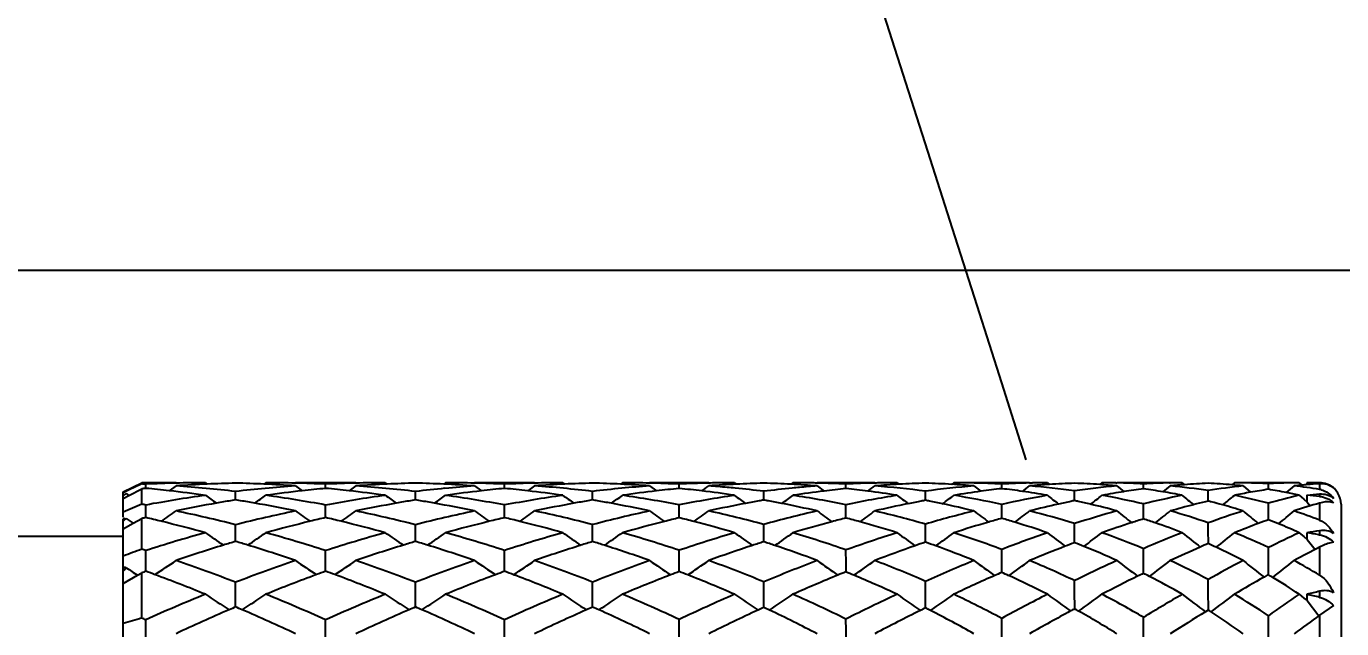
# Model space of a CAD drawing. Header units: millimetres. Extents: x 13495 to 14291, y -4366 to -3315.
# Drawn here: x 13903.935 to 13908.525, y -3991.225 to -3989.124 of the extents above; entities that cross this region are included whole.
import ezdxf

# ---------------------------------------------------------------- set-up
doc = ezdxf.new("R2010")
doc.units = ezdxf.units.MM
doc.header["$LTSCALE"] = 0.1
doc.layers.add('1', color=7, linetype='Continuous')
doc.layers.add('DIM', color=3, linetype='Continuous', lineweight=9)
doc.styles.get("Standard").update_dxf_attribs({"font": 'arial.ttf'})
doc.dimstyles.new('ISO-25', dxfattribs={"dimtxt": 4, "dimasz": 3.5, "dimexe": 0.5, "dimexo": 0.625, "dimtad": 1, "dimdec": 1, "dimlfac": 5, "dimdsep": 46, "dimtxsty": 'Standard', "dimcen": 2.5, "dimadec": 0, "dimazin": 0, "dimtfac": 1, "dimtdec": 1, "dimtmove": 0, "dimatfit": 3, "dimfxl": 1, "dimarcsym": 0})

# ---------------------------------------------------------------- blocks, each defined once
blk = doc.blocks.new('*D91')
at = {"layer": 'Defpoints', "color": 0, "transparency": 16777216}
for p in [(13901.6222, -3989.9741), (13901.6222, -4163.6001), (13943.4233, -4163.6001)]:
    blk.add_point(p, dxfattribs=at)
at = {"layer": 'DIM', "color": 0, "lineweight": -2, "transparency": 16777216}
for p, q in [((13902.2472, -3989.9741), (13943.9233, -3989.9741)), ((13943.4233, -3993.4741), (13943.4233, -4160.1001)), ((13902.2472, -4163.6001), (13943.9233, -4163.6001))]:
    blk.add_line(p, q, dxfattribs=at)
at = {"layer": 'DIM', "color": 0, "transparency": 16777216}
for points in [[(13942.8399, -3993.4741), (13944.0066, -3993.4741), (13943.4233, -3989.9741)], [(13942.8399, -4160.1001), (13944.0066, -4160.1001), (13943.4233, -4163.6001)]]:
    blk.add_solid(points, dxfattribs=at)
at = {"layer": 'DIM', "color": 0, "transparency": 16777216, "insert": (13939.6969, -4076.7871), "char_height": 4, "attachment_point": 5, "rotation": 90}
blk.add_mtext('{\\fGulim|b0|i0|c129|p50;선반까지 높이 1000 ~ 1050}', dxfattribs=at)

msp = doc.modelspace()

# ---------------------------------------------------------------- linework, layer by layer
at = {"layer": '1', "color": 7, "linetype": 'Continuous'}
for p, q in [((13904.273, -3990.7484), (13904.3384, -3990.7163)), ((13904.4579, -3990.7163), (13904.3384, -3990.7163)), ((13904.3384, -3990.7205), (13904.3384, -3990.7163)), ((13904.5602, -3990.7163), (13904.5669, -3990.7211)), ((13904.7714, -3990.7163), (13904.7648, -3990.7211)), ((13905.0855, -3990.7163), (13904.8743, -3990.7163)), ((13905.1879, -3990.7163), (13905.1945, -3990.7211)), ((13905.3986, -3990.7163), (13905.3919, -3990.7211)), ((13905.7091, -3990.7163), (13905.4994, -3990.7163)), ((13905.8074, -3990.7163), (13905.8141, -3990.7212)), ((13906.0155, -3990.7163), (13906.0087, -3990.7213)), ((13906.3165, -3990.7163), (13906.1103, -3990.7163)), ((13906.4066, -3990.7163), (13906.4135, -3990.7214)), ((13906.6104, -3990.7163), (13906.6034, -3990.7215)), ((13906.8959, -3990.7163), (13906.6949, -3990.7163)), ((13906.9739, -3990.7163), (13906.981, -3990.7217)), ((13907.1716, -3990.7163), (13907.1643, -3990.7219)), ((13907.4362, -3990.7163), (13907.242, -3990.7163)), ((13907.4359, -3990.717), (13907.4457, -3990.7168)), ((13907.4359, -3990.717), (13907.4457, -3990.7168)), ((13907.498, -3990.7163), (13907.5055, -3990.7222)), ((13907.6884, -3990.7163), (13907.6806, -3990.7225)), ((13907.7374, -3990.7167), (13907.7409, -3990.7168)), ((13907.7374, -3990.7167), (13907.7409, -3990.7168)), ((13907.927, -3990.7163), (13907.7406, -3990.7163)), ((13907.9243, -3990.7167), (13907.9269, -3990.7167)), ((13907.9243, -3990.7167), (13907.9269, -3990.7167)), ((13907.9687, -3990.7163), (13907.9769, -3990.7231)), ((13908.1508, -3990.7163), (13908.1421, -3990.7235)), ((13908.3589, -3990.7163), (13908.181, -3990.7163)), ((13908.3765, -3990.7163), (13908.386, -3990.7245)), ((13908.4041, -3990.7229), (13908.404, -3990.7163)), ((13904.2948, -3990.7413), (13904.273, -3990.7518)), ((13904.273, -3990.8368), (13904.273, -3990.7484)), ((13904.2843, -3990.7538), (13904.273, -3990.7607)), ((13904.273, -3990.758), (13904.2768, -3990.7566)), ((13904.273, -3990.7713), (13904.2937, -3990.7605)), ((13904.2843, -3990.7538), (13904.2937, -3990.7605)), ((13904.2937, -3990.7605), (13904.3384, -3990.7372)), ((13904.3166, -3990.7309), (13904.2948, -3990.7413)), ((13904.3384, -3990.7205), (13904.3166, -3990.7309)), ((13904.3318, -3990.7236), (13904.3166, -3990.7309)), ((13904.3384, -3990.7912), (13904.3384, -3990.7372)), ((13904.3525, -3990.7359), (13904.3525, -3990.7211)), ((13904.4579, -3990.7273), (13904.434, -3990.7444)), ((13904.6658, -3990.776), (13904.6658, -3990.7466)), ((13904.8743, -3990.7273), (13904.8982, -3990.7443)), ((13904.9799, -3990.7358), (13904.9799, -3990.7211)), ((13905.0855, -3990.7273), (13905.0616, -3990.7443)), ((13905.2932, -3990.7761), (13905.2932, -3990.7466)), ((13905.4994, -3990.7273), (13905.5232, -3990.7444)), ((13905.6042, -3990.7359), (13905.6042, -3990.7211)), ((13905.7091, -3990.7273), (13905.6852, -3990.7445)), ((13905.9115, -3990.7763), (13905.9114, -3990.7464)), ((13906.1103, -3990.7273), (13906.1341, -3990.7447)), ((13906.2134, -3990.7361), (13906.2133, -3990.721)), ((13906.5085, -3990.7754), (13906.5084, -3990.7461)), ((13906.6949, -3990.7273), (13906.719, -3990.7453)), ((13906.7954, -3990.7364), (13906.7953, -3990.7209)), ((13907.0728, -3990.775), (13907.0726, -3990.7457)), ((13907.242, -3990.7273), (13907.2663, -3990.7461)), ((13907.339, -3990.7369), (13907.3389, -3990.7206)), ((13907.7406, -3990.7273), (13907.7656, -3990.7474)), ((13907.927, -3990.7273), (13907.9014, -3990.748)), ((13908.181, -3990.7273), (13908.2072, -3990.7494)), ((13908.3589, -3990.7273), (13908.3316, -3990.7504)), ((13908.3589, -3990.7273), (13908.3316, -3990.7504)), ((13908.3765, -3990.7601), (13908.3924, -3990.7737)), ((13908.4043, -3990.7839), (13908.404, -3990.7601)), ((13908.448, -3990.7196), (13908.448, -3990.7395)), ((13908.466, -3990.7206), (13908.448, -3990.7196)), ((13908.448, -3990.7565), (13908.448, -3990.7638)), ((13904.3525, -3990.8251), (13904.3525, -3990.7938)), ((13904.6658, -3990.776), (13904.6484, -3990.779)), ((13904.6658, -3990.776), (13904.6484, -3990.7789)), ((13904.6833, -3990.7789), (13904.6658, -3990.776)), ((13904.6833, -3990.779), (13904.6658, -3990.776)), ((13904.9799, -3990.8251), (13904.9799, -3990.7939)), ((13905.2932, -3990.7761), (13905.2759, -3990.779)), ((13905.2932, -3990.7761), (13905.2759, -3990.7789)), ((13905.3106, -3990.779), (13905.2932, -3990.7761)), ((13905.3106, -3990.7791), (13905.2932, -3990.7761)), ((13905.6043, -3990.825), (13905.6042, -3990.7937)), ((13905.9114, -3990.7763), (13905.8946, -3990.7792)), ((13905.9114, -3990.7763), (13905.8946, -3990.7791)), ((13906.2134, -3990.8248), (13906.2133, -3990.7934)), ((13906.5085, -3990.7767), (13906.5085, -3990.7754)), ((13907.0728, -3990.7774), (13907.0728, -3990.775)), ((13907.5932, -3990.7785), (13907.5932, -3990.7745)), ((13908.0597, -3990.7803), (13908.0596, -3990.7737)), ((13908.3924, -3990.7737), (13908.4043, -3990.7839)), ((13908.4043, -3990.7839), (13908.4149, -3990.797)), ((13908.448, -3990.7871), (13908.448, -3990.8466)), ((13908.523, -3990.7913), (13908.523, -3999.6413)), ((13904.2843, -3990.8407), (13904.273, -3990.8501)), ((13904.273, -3999.239), (13904.273, -3990.8422)), ((13904.2843, -3990.8407), (13904.2939, -3990.8474)), ((13904.2939, -3990.8474), (13904.3086, -3990.8577)), ((13904.3086, -3990.8577), (13904.3384, -3990.8412)), ((13904.3384, -3990.9481), (13904.3384, -3990.8412)), ((13904.3525, -3990.8379), (13904.3525, -3990.8251)), ((13904.3525, -3990.8379), (13904.3525, -3990.8251)), ((13904.9799, -3990.8378), (13904.9799, -3990.8251)), ((13904.9799, -3990.8378), (13904.9799, -3990.8251)), ((13905.6043, -3990.838), (13905.6043, -3990.825)), ((13906.2134, -3990.8384), (13906.2134, -3990.8248)), ((13904.273, -3990.8773), (13904.3086, -3990.8577)), ((13904.6658, -3990.9209), (13904.6658, -3990.8627)), ((13905.2932, -3990.921), (13905.2932, -3990.8626)), ((13905.9115, -3990.9214), (13905.9114, -3990.8623)), ((13906.5086, -3990.9222), (13906.5084, -3990.8616)), ((13908.3765, -3990.8906), (13908.3928, -3990.9042)), ((13908.4043, -3990.9137), (13908.404, -3990.8906)), ((13908.4457, -3990.8975), (13908.448, -3990.8979)), ((13908.448, -3990.8835), (13908.448, -3990.8979)), ((13904.273, -3990.9038), (13903.773, -3990.9038)), ((13908.0598, -3990.9286), (13908.0598, -3990.927)), ((13908.3928, -3990.9042), (13908.4043, -3990.9137)), ((13908.4043, -3990.9137), (13908.4319, -3990.9492)), ((13908.448, -3990.9409), (13908.448, -3991.0387)), ((13904.3525, -3991.0228), (13904.3525, -3990.9526)), ((13904.9799, -3991.0229), (13904.9799, -3990.9527)), ((13905.6043, -3991.0228), (13905.6042, -3990.9525)), ((13906.2134, -3991.0226), (13906.2133, -3990.9518)), ((13904.273, -3991.0678), (13904.3234, -3991.0389)), ((13904.3234, -3991.0389), (13904.3384, -3991.0303)), ((13904.3384, -3991.188), (13904.3384, -3991.0303)), ((13904.3525, -3991.0251), (13904.3525, -3991.0228)), ((13904.3525, -3991.0251), (13904.3525, -3991.0228)), ((13904.9799, -3991.025), (13904.9799, -3991.0229)), ((13904.9799, -3991.025), (13904.9799, -3991.0229)), ((13905.6043, -3991.0253), (13905.6043, -3991.0228)), ((13906.2134, -3991.026), (13906.2134, -3991.0226)), ((13906.7955, -3991.0272), (13906.7955, -3991.0223)), ((13907.3392, -3991.0292), (13907.3392, -3991.0217)), ((13907.8339, -3991.0324), (13907.8339, -3991.0208)), ((13904.6658, -3991.137), (13904.6658, -3991.0635)), ((13905.2932, -3991.1369), (13905.2932, -3991.0634)), ((13905.9115, -3991.1368), (13905.9114, -3991.0629)), ((13908.3765, -3991.1054), (13908.3934, -3991.1187)), ((13908.3934, -3991.1187), (13908.4043, -3991.1273)), ((13908.4043, -3991.1273), (13908.404, -3991.1053)), ((13908.4043, -3991.1273), (13908.4449, -3991.1803)), ((13908.448, -3991.0948), (13908.448, -3991.116)), ((13904.6658, -3991.1495), (13904.6658, -3991.137)), ((13905.2932, -3991.1496), (13905.2932, -3991.1369)), ((13905.9115, -3991.1502), (13905.9115, -3991.1368)), ((13908.0593, -3991.1604), (13908.0497, -3991.1663)), ((13908.4969, -3991.1445), (13908.448, -3991.1779)), ((13908.448, -3991.1779), (13908.448, -3991.3122)), ((13904.3525, -3991.2939), (13904.3525, -3991.1944)), ((13904.9799, -3991.2937), (13904.9799, -3991.1945)), ((13905.6043, -3991.2941), (13905.6042, -3991.1942)), ((13906.2134, -3991.2951), (13906.2133, -3991.1933))]:
    msp.add_line(p, q, dxfattribs=at)
for centre, radius, start, end in [((13904.5599, -3995.1848), 4.4685, 91.3108, 92.6596), ((13904.5602, -3995.1995), 4.4832, 89.9997, 91.3109), ((13904.7713, -3995.2034), 4.487, 91.3464, 92.6103), ((13904.5599, -3995.2284), 4.5121, 87.3974, 88.6543), ((13904.7714, -3995.2175), 4.5012, 88.6873, 89.9998), ((13904.7712, -3995.2251), 4.5088, 87.3474, 88.6872), ((13905.1886, -3995.2207), 4.5044, 91.3141, 92.6555), ((13905.1879, -3995.1917), 4.4754, 90.0007, 91.3141), ((13905.3995, -3995.2101), 4.4938, 91.355, 92.6138), ((13905.1886, -3995.1343), 4.418, 87.363, 88.6432), ((13905.3986, -3995.1381), 4.4218, 88.6911, 90.0008), ((13905.3994, -3995.1031), 4.3868, 87.3241, 88.691), ((13905.8091, -3995.0819), 4.3656, 91.3163, 92.6903), ((13905.8075, -3995.0108), 4.2945, 90.0018, 91.316), ((13906.0176, -3995.0452), 4.3289, 91.405, 92.6941), ((13905.8092, -3994.872), 4.1557, 87.2474, 88.59), ((13906.0157, -3994.8922), 4.1759, 88.6987, 90.0018), ((13906.0174, -3994.8182), 4.1018, 87.2618, 88.699), ((13906.4093, -3994.7756), 4.0593, 91.3133, 92.7668), ((13906.4074, -3994.7043), 3.988, 90.9317, 91.3103), ((13906.4067, -3994.6543), 3.938, 90.0015, 90.9328), ((13906.6136, -3994.7244), 4.0081, 91.5041, 92.8626), ((13906.4096, -3994.4584), 3.742, 87.031, 88.4864), ((13906.6105, -3994.5137), 3.7974, 89.0643, 90.0015), ((13906.6112, -3994.4651), 3.7488, 88.7157, 89.063), ((13906.613, -3994.3962), 3.6799, 87.1593, 88.7195), ((13906.9773, -3994.3254), 3.6092, 91.2954, 92.889), ((13906.9749, -3994.235), 3.5187, 90.977, 91.29), ((13906.974, -3994.1764), 3.4601, 90.0022, 90.9788), ((13907.1763, -3994.2742), 3.558, 91.6691, 93.1461), ((13906.9782, -3993.9239), 3.2075, 86.6731, 88.3132), ((13907.1717, -3994.0063), 3.29, 89.0214, 90.0021), ((13907.1725, -3993.953), 3.2367, 88.7651, 89.0194), ((13907.1746, -3993.8715), 3.1551, 87.0151, 88.7715), ((13907.5017, -3993.7621), 3.0458, 91.2377, 93.0639), ((13907.4982, -3993.6031), 2.8867, 90.003, 91.0411), ((13907.6948, -3993.7324), 3.0162, 91.9342, 93.5967), ((13907.504, -3993.3082), 2.5918, 86.0918, 88.0323), ((13907.6885, -3993.4207), 2.7044, 88.9637, 90.0029), ((13907.6914, -3993.2865), 2.5702, 86.8319, 88.8963), ((13907.9723, -3993.1286), 2.4123, 91.139, 93.2991), ((13907.9688, -3992.9755), 2.2592, 90.0036, 91.0635), ((13908.1596, -3993.1445), 2.4284, 92.3673, 94.3145), ((13907.9768, -3992.6578), 1.9414, 85.1133, 87.5643), ((13908.1509, -3992.8132), 2.0969, 89.1747, 90.0021), ((13908.1515, -3992.7703), 2.054, 88.8985, 89.1728), ((13908.1537, -3992.679), 1.9627, 86.6259, 88.9135), ((13908.3801, -3992.4855), 1.7693, 91.2512, 93.5911), ((13908.377, -3992.3721), 1.6558, 90.6298, 91.2317), ((13908.3765, -3992.329), 1.6127, 90.0014, 90.6299), ((13908.4477, -3990.7917), 0.0753, 70.4283, 89.7244), ((13904.2543, -3992.7114), 1.9927, 87.1752, 87.5825), ((13904.5364, -3992.7203), 1.9929, 95.294, 95.7026), ((13903.9233, -3995.3198), 4.604, 83.631, 84.6506), ((13905.2042, -3995.3806), 4.6651, 97.9343, 100.5189), ((13903.9167, -3995.3777), 4.6622, 82.0664, 83.6297), ((13904.771, -3995.1965), 4.4802, 92.6104, 94.0073), ((13904.1391, -3995.2763), 4.5602, 84.6726, 85.9912), ((13910.9109, -3981.8443), 10.9463, 234.53784, 234.78536), ((13904.1343, -3995.3275), 4.6116, 83.3815, 84.6727), ((13905.1948, -3995.3099), 4.5938, 95.3162, 96.6123), ((13898.3301, -3981.7137), 11.1053, 305.2083, 305.45218), ((13904.5592, -3995.2426), 4.5263, 86.0083, 87.3974), ((13905.1921, -3995.2808), 4.5646, 93.9921, 95.316), ((13905.4108, -3995.3522), 4.6364, 96.3483, 97.9267), ((13904.1171, -3995.4575), 4.7428, 79.518, 82.0695), ((13905.4067, -3995.3152), 4.5991, 95.3242, 96.3478), ((13904.5569, -3995.2709), 4.5548, 83.638, 84.6716), ((13905.8492, -3995.4874), 4.7733, 97.9638, 100.493), ((13904.5552, -3995.2856), 4.5695, 82.0423, 83.6375), ((13905.4012, -3995.2466), 4.5303, 92.614, 93.9955), ((13904.7704, -3995.2396), 4.5233, 84.6758, 86.0053), ((13911.7431, -3981.5714), 11.2873, 234.49579, 234.7358), ((13904.7698, -3995.2462), 4.53, 83.3647, 84.6758), ((13905.825, -3995.3057), 4.5901, 95.3589, 96.6528), ((13899.1065, -3981.9513), 10.8252, 305.28735, 305.53786), ((13905.19, -3995.1054), 4.389, 85.9571, 87.3634), ((13905.8179, -3995.2309), 4.5149, 94.0455, 95.3583), ((13906.0428, -3995.3564), 4.6412, 96.4279, 97.9796), ((13904.7669, -3995.2673), 4.5512, 79.3981, 82.0219), ((13906.0336, -3995.2754), 4.5597, 95.404, 96.4269), ((13905.1944, -3995.051), 4.3345, 83.4987, 84.5744), ((13906.4748, -3995.4201), 4.7075, 98.151, 100.6571), ((13905.1973, -3995.0256), 4.3089, 81.8609, 83.4991), ((13906.0213, -3995.1234), 4.4073, 92.6943, 94.0622), ((13905.4035, -3995.0325), 4.3161, 84.6007, 85.9408), ((13912.6995, -3981.2043), 11.782, 234.1991, 234.4296), ((13905.4068, -3994.9982), 4.2816, 83.2312, 84.6006), ((13906.4343, -3995.1227), 4.4074, 95.4833, 96.8139), ((13899.7828, -3982.1421), 10.6357, 305.6193, 305.87533), ((13905.8124, -3994.8056), 4.0892, 85.8225, 87.2474), ((13906.4232, -3995.0065), 4.2907, 94.1823, 95.4831), ((13906.6535, -3995.1925), 4.4781, 96.6598, 98.1905), ((13905.4178, -3994.9166), 4.1993, 79.08, 81.817), ((13906.6392, -3995.0712), 4.3559, 95.6102, 96.6576), ((13905.823, -3994.6794), 3.9625, 83.1954, 84.3463), ((13907.0678, -3995.1776), 4.4667, 98.5131, 101.0289), ((13900.0181, -3982.1645), 10.6297, 306.17596, 306.33643), ((13905.8301, -3994.6192), 3.902, 81.504, 83.1952), ((13906.6194, -3994.8398), 4.1237, 92.8629, 94.2136), ((13906.0255, -3994.6808), 3.9643, 84.8568, 85.7906), ((13906.0283, -3994.6489), 3.9322, 84.4432, 84.856), ((13913.8027, -3980.7087), 12.4793, 233.65355, 233.87253), ((13906.0329, -3994.6027), 3.8858, 82.9712, 84.4456), ((13907.0114, -3994.7782), 4.0633, 95.699, 97.11), ((13900.2972, -3982.2161), 10.6234, 306.20213, 306.46072), ((13906.4146, -3994.362), 3.6455, 85.5891, 87.0305), ((13907.001, -3994.6775), 3.9621, 95.3261, 95.6946), ((13907.2308, -3994.8713), 4.1578, 97.0703, 98.581), ((13906.0561, -3994.4395), 3.7209, 78.5398, 81.4324), ((13906.9945, -3994.6062), 3.8905, 94.4158, 95.3278), ((13907.2112, -3994.7149), 4.0001, 95.9667, 97.0676), ((13906.4315, -3994.1739), 3.4567, 82.6842, 83.958), ((13907.619, -3994.7902), 4.0814, 99.0941, 101.6419), ((13900.4164, -3982.1423), 10.7557, 306.88221, 307.04377), ((13906.4422, -3994.0905), 3.3726, 80.9306, 82.6847), ((13907.184, -3994.4162), 3.7002, 93.1452, 94.4659), ((13906.6305, -3994.1379), 3.4209, 82.5751, 85.5515), ((13915.1323, -3979.9864), 13.5142, 232.86522, 233.07016), ((13907.5349, -3994.2163), 3.5013, 94.7987, 97.5869), ((13900.6104, -3982.1412), 10.8321, 307.02268, 307.28066), ((13906.9848, -3993.8086), 3.0921, 85.2287, 86.6711), ((13907.7641, -3994.4214), 3.7089, 97.7131, 99.1931), ((13906.6693, -3993.8703), 3.1505, 77.7289, 80.8264), ((13907.7393, -3994.2393), 3.5252, 96.5221, 97.7107), ((13907.0078, -3993.5773), 2.8596, 81.883, 83.3498), ((13908.117, -3994.2832), 3.5771, 99.9652, 102.5635), ((13900.584, -3981.9492), 11.1358, 307.81481, 307.97583), ((13907.0215, -3993.4815), 2.7628, 80.0679, 81.8841), ((13907.7044, -3993.8892), 3.1733, 93.593, 94.8486), ((13907.1972, -3993.5589), 2.8417, 81.994, 85.175), ((13916.8599, -3978.8398), 15.1571, 231.85497, 232.04215), ((13908.0124, -3993.6315), 2.9169, 95.3457, 98.2674), ((13897.7715, -3990.8328), 9.8219, 0.34002, 0.51272), ((13900.6195, -3981.8128), 11.4028, 308.0586, 308.31105), ((13907.512, -3993.1876), 2.4709, 84.6899, 86.0861), ((13908.2443, -3993.8802), 3.1692, 98.6864, 100.1025), ((13907.2454, -3993.2526), 2.5316, 76.569, 79.9232), ((13908.2145, -3993.6856), 2.9724, 97.366, 98.6858), ((13901.0635, -3990.8039), 6.7705, 0.56022, 0.70802), ((13907.5405, -3992.9354), 2.2171, 80.632, 82.4078), ((13908.5529, -3993.695), 2.9925, 101.2579, 103.9108), ((13907.5565, -3992.8387), 2.1191, 78.7846, 80.6329), ((13908.1709, -3993.3011), 2.5854, 94.3049, 95.4147), ((13907.7181, -3992.9437), 2.2262, 81.1839, 84.6151), ((13919.3006, -3976.9342), 17.8765, 230.66141, 230.82674), ((13908.4262, -3992.9966), 2.2826, 96.1675, 99.251), ((13902.1108, -3990.8301), 5.9491, 0.54386, 0.83209), ((13900.1084, -3981.0072), 12.6412, 309.27007, 309.5094), ((13907.9858, -3992.547), 1.8301, 83.8769, 85.0988), ((13908.6637, -3993.2933), 2.5846, 100.1711, 101.4449), ((13907.7727, -3992.633), 1.9107, 74.9381, 78.5862), ((13908.6295, -3993.1019), 2.3901, 98.6687, 100.1745), ((13904.3518, -3990.801), 3.9183, 0.9059, 1.1882), ((13908.0193, -3992.2991), 1.5799, 78.5994, 80.8984), ((13908.9182, -3993.0664), 2.3691, 103.2164, 105.897), ((13908.036, -3992.2159), 1.4951, 76.8337, 78.5944), ((13908.5757, -3992.7034), 1.988, 95.4767, 96.262), ((13908.1814, -3992.3513), 1.6337, 80.6078, 83.7649), ((13908.5698, -3992.6425), 1.9268, 94.9339, 95.4756), ((13908.5624, -3992.554), 1.838, 93.567, 94.9402), ((13908.4374, -3990.8037), 0.065, 75.8232, 80.5903), ((13908.4534, -3990.79), 0.0705, 72.5032, 79.7442), ((13908.4477, -3990.7913), 0.0749, 65.0576, 70.3674), ((13908.4542, -3990.7874), 0.0678, 65.3676, 72.468), ((13908.4473, -3990.7921), 0.0758, 49.1357, 65.0164), ((13908.4545, -3990.7867), 0.0671, 50.7696, 65.3595), ((13908.448, -3990.7913), 0.075, 0, 62.4657), ((13914.0038, -4013.5035), 24.6834, 113.05273, 113.21761), ((13903.9513, -3992.9196), 2.1632, 79.3103, 79.6914), ((13905.4278, -3995.4593), 4.7449, 100.0626, 101.7959), ((13905.4219, -3995.4266), 4.7116, 99.4496, 100.061), ((13903.8993, -3995.4945), 4.7803, 79.9583, 80.5611), ((13903.8897, -3995.5482), 4.8349, 78.2495, 79.9566), ((13906.0813, -3995.5978), 4.8857, 100.0774, 101.7605), ((13906.068, -3995.5241), 4.8108, 99.4769, 100.0744), ((13904.5519, -3995.3088), 4.5929, 79.8666, 80.4917), ((13904.5491, -3995.3245), 4.6089, 78.1012, 79.8669), ((13906.7143, -3995.564), 4.8545, 100.3049, 101.9504), ((13906.6929, -3995.4484), 4.737, 99.7017, 100.3006), ((13905.2045, -3994.9783), 4.261, 80.2189, 80.4498), ((13905.2058, -3994.9704), 4.253, 79.554, 80.219), ((13905.2097, -3994.9498), 4.2321, 77.7138, 79.5547), ((13907.3157, -3995.3659), 4.6597, 100.7682, 102.3826), ((13907.2861, -3995.2131), 4.504, 100.147, 100.7618), ((13907.278, -3995.1684), 4.4586, 99.9395, 100.1463), ((13905.8467, -3994.5136), 3.795, 79.711, 79.9573), ((13905.8505, -3994.4923), 3.7734, 78.9814, 79.7114), ((13905.8598, -3994.4452), 3.7254, 77.0462, 78.9832), ((13884.6138, -3990.8831), 22.1817, 0.11317, 0.23324), ((13907.8735, -3995.0153), 4.313, 101.5162, 103.1014), ((13907.8353, -3994.8305), 4.1242, 100.8614, 101.5091), ((13907.8241, -3994.7722), 4.0649, 100.6534, 100.8604), ((13906.4662, -3993.9472), 3.2272, 78.903, 79.1701), ((13906.4729, -3993.9137), 3.1931, 78.0738, 78.904), ((13906.4864, -3993.8503), 3.1282, 76.0228, 78.0764), ((13893.0695, -3990.8843), 14.2698, 0.17599, 0.37163), ((13908.38, -3994.5484), 3.8512, 102.6435, 104.1857), ((13908.3327, -3994.3394), 3.6369, 101.936, 102.6364), ((13908.3165, -3994.2633), 3.5591, 101.7288, 101.9342), ((13907.0509, -3993.322), 2.6006, 77.6748, 77.9688), ((13907.0606, -3993.278), 2.5555, 76.6901, 77.6768), ((13907.0769, -3993.2096), 2.4852, 74.5093, 76.6926), ((13898.6792, -3990.8849), 9.1547, 0.26548, 0.59223), ((13908.829, -3994.0079), 3.3182, 104.314, 105.7743), ((13908.7724, -3993.787), 3.0902, 103.5308, 104.3086), ((13908.749, -3993.6904), 2.9908, 103.3329, 103.5276), ((13907.5889, -3992.6843), 1.9613, 75.8003, 76.1252), ((13907.602, -3992.6334), 1.9087, 74.5622, 75.8043), ((13907.6189, -3992.572), 1.8451, 72.2647, 74.563), ((13902.5592, -3990.8847), 5.7109, 0.3915, 0.971), ((13909.1985, -3993.379), 2.6983, 106.1476, 108.1292), ((13904.414, -3991.8576), 1.0251, 97.4811, 97.9023), ((13904.8382, -3992.9379), 2.1555, 103.0228, 103.4091), ((13903.1994, -3995.8107), 5.1047, 76.324, 76.9443), ((13897.956, -3981.5877), 11.2876, 304.85163, 305.1712), ((13903.175, -3995.9093), 5.2064, 74.5695, 76.3198), ((13903.4233, -3995.7659), 5.0582, 75.7797, 78.1977), ((13905.893, -3995.7102), 5.0004, 101.7546, 104.2062), ((13906.1344, -3995.8328), 5.1267, 103.6345, 105.4181), ((13911.259, -3981.7368), 11.0982, 234.88033, 235.20531), ((13906.1136, -3995.748), 5.0394, 103.001, 103.6318), ((13903.8652, -3995.6614), 4.9507, 76.346, 76.9881), ((13898.8002, -3981.8811), 10.9231, 304.79865, 305.12894), ((13903.8514, -3995.7173), 5.0083, 74.5234, 76.3434), ((13904.0879, -3995.6061), 4.8942, 75.7427, 78.2385), ((13906.5484, -3995.7886), 5.0833, 101.9091, 104.2954), ((13906.8001, -3995.9388), 5.2391, 103.7939, 105.5163), ((13912.159, -3981.4051), 11.5278, 234.71087, 235.02392), ((13906.7667, -3995.804), 5.1002, 103.1745, 103.7902), ((13904.5439, -3995.3487), 4.6336, 76.0933, 76.7711), ((13899.5278, -3982.0975), 10.6862, 305.00207, 305.34023), ((13904.5395, -3995.3659), 4.6514, 74.1827, 76.0924), ((13904.7632, -3995.2853), 4.5697, 75.4471, 78.054), ((13907.1721, -3995.684), 4.9838, 102.3013, 104.652), ((13907.4376, -3995.8793), 5.1874, 104.239, 105.9104), ((13913.1816, -3980.977), 12.1154, 234.29124, 234.58988), ((13907.3937, -3995.7087), 5.0112, 103.6239, 104.2327), ((13905.2179, -3994.9115), 4.193, 75.5393, 76.2671), ((13900.1265, -3982.2321), 10.5818, 305.45759, 305.80045), ((13905.2252, -3994.8829), 4.1634, 73.5155, 75.5378), ((13905.4371, -3994.8236), 4.1043, 74.8684, 77.6279), ((13907.7559, -3995.4193), 4.7253, 102.9749, 105.3071), ((13908.0351, -3995.6582), 4.9759, 105.0121, 106.638), ((13914.3886, -3980.3699), 12.9725, 233.62455, 233.90522), ((13907.9772, -3995.4448), 4.7547, 104.3923, 105.0042), ((13905.8844, -3994.3419), 3.6192, 74.6169, 75.4217), ((13900.5447, -3982.2327), 10.6765, 306.16127, 306.50394), ((13905.8975, -3994.2943), 3.5698, 72.4513, 74.6173), ((13906.0939, -3994.2649), 3.5422, 73.9606, 76.9146), ((13908.2888, -3995.0119), 4.3258, 104.0046, 106.3291), ((13908.5857, -3995.3026), 4.633, 106.1967, 107.7708), ((13915.8799, -3979.4651), 14.2627, 232.72603, 232.98464), ((13908.5118, -3995.0507), 4.3705, 105.5661, 106.1876), ((13906.525, -3993.7022), 2.9752, 73.2085, 74.1241), ((13900.7245, -3982.046), 11.0424, 307.09454, 307.43125), ((13906.5422, -3993.6458), 2.9162, 70.8682, 73.2117), ((13906.7218, -3993.6453), 2.9194, 72.6382, 75.8354), ((13908.7634, -3994.4965), 3.8213, 105.5245, 107.8361), ((13909.086, -3994.8516), 4.2003, 107.9372, 109.4355), ((13917.8701, -3978.0236), 16.3162, 231.62357, 231.85515), ((13908.9939, -3994.5692), 3.9032, 107.2956, 107.9274), ((13907.126, -3993.0425), 2.311, 71.0988, 72.1739), ((13900.5329, -3981.5357), 11.8647, 308.22752, 308.55018), ((13907.1459, -3992.9853), 2.2505, 68.5544, 71.1058), ((13907.3079, -3993.0099), 2.2809, 70.7664, 74.2509), ((13909.1765, -3993.92), 3.261, 107.7743, 110.035), ((13899.5136, -3990.9607), 8.5463, 0.22563, 0.69974), ((13920.8265, -3975.547), 19.8245, 230.36656, 230.56536), ((13909.4303, -3994.0628), 3.4204, 109.8428, 110.4707), ((13907.6725, -3992.4156), 1.6797, 67.8871, 69.1898), ((13899.6897, -3980.4115), 13.5418, 309.50796, 309.80525), ((13907.838, -3992.4093), 1.6775, 68.6749, 71.9105), ((13905.9483, -3995.9193), 5.2167, 105.4314, 107.8123), ((13910.7745, -3981.9032), 10.9267, 235.33858, 235.74005), ((13898.4645, -3981.7658), 11.0924, 304.25614, 304.65151), ((13903.3467, -3996.0553), 5.3576, 72.2514, 74.5778), ((13906.6425, -3996.1421), 5.4492, 105.4827, 107.7648), ((13911.6166, -3981.6075), 11.2918, 235.29694, 235.68532), ((13899.2654, -3982.0454), 10.7636, 304.32942, 304.7371), ((13904.048, -3995.7553), 5.0487, 72.0469, 74.4843), ((13907.3118, -3996.1972), 5.5157, 105.8287, 108.0345), ((13912.5743, -3981.2253), 11.7987, 235.00312, 235.37503), ((13899.9151, -3982.2011), 10.6171, 304.65644, 305.07038), ((13904.7579, -3995.3045), 4.5895, 71.5112, 74.0963), ((13907.9411, -3996.0712), 5.403, 106.4997, 108.6496), ((13913.6848, -3980.7008), 12.5222, 234.46316, 234.81441), ((13900.4392, -3982.2868), 10.5882, 305.23369, 305.65035), ((13905.4588, -3994.7473), 4.025, 70.6052, 73.3741), ((13908.531, -3995.8081), 5.1581, 107.5707, 109.6632), ((13915.0049, -3979.9651), 13.5597, 233.68144, 234.00791), ((13886.6798, -3990.9601), 20.3931, 0.10279, 0.27954), ((13900.7584, -3982.212), 10.7911, 306.05072, 306.46303), ((13906.1381, -3994.1186), 3.3894, 69.25, 72.2465), ((13909.0752, -3995.4297), 4.8053, 109.1607, 111.1816), ((13916.6826, -3978.8433), 15.1491, 232.67894, 232.97522), ((13894.3012, -3990.9605), 13.2921, 0.15105, 0.43801), ((13900.7756, -3981.8769), 11.3593, 307.08676, 307.48517), ((13906.782, -3993.4624), 2.7269, 67.3199, 70.5865), ((13909.5801, -3994.9854), 4.4005, 111.4811, 113.3859), ((13919.0131, -3977.0094), 17.7389, 231.4931, 231.75287), ((13900.3542, -3981.1507), 12.4762, 308.30231, 308.67664), ((13909.5415, -3994.3589), 3.7366, 110.481, 111.8493), ((13907.3766, -3992.824), 2.0827, 64.6206, 68.176), ((13910.0691, -3994.5373), 4.0203, 114.8992, 116.5965), ((13907.6927, -3992.3662), 1.6263, 65.1381, 67.8935), ((13909.9383, -4006.2846), 16.3269, 110.05899, 110.30322), ((13903.5746, -3993.3499), 2.5204, 72.0209, 72.3588), ((13906.2018, -3996.0636), 5.3671, 107.1031, 108.9611), ((13906.1785, -3995.9891), 5.2891, 106.6186, 107.0993), ((13903.1206, -3996.1028), 5.4073, 72.9251, 73.3953), ((13903.0877, -3996.2087), 5.5183, 71.1091, 72.9213), ((13906.9116, -3996.3194), 5.6358, 107.137, 108.9059), ((13906.8734, -3996.1974), 5.5079, 106.6722, 107.1316), ((13903.8283, -3995.8008), 5.0949, 72.794, 73.2908), ((13903.8061, -3995.8724), 5.1699, 70.8805, 72.7926), ((13907.5972, -3996.4108), 5.7424, 107.50207, 109.19651), ((13907.5415, -3996.2362), 5.5592, 107.0508, 107.4952), ((13904.5339, -3995.3858), 4.672, 72.3221, 72.8513), ((13904.5287, -3995.4015), 4.6886, 70.287, 72.3209), ((13908.2511, -3996.3448), 5.6958, 108.2308, 109.8567), ((13908.1814, -3996.1362), 5.4758, 107.7898, 108.2212), ((13905.2396, -3994.8353), 4.1136, 71.4587, 72.034), ((13905.2456, -3994.8174), 4.0948, 69.2706, 71.4586), ((13908.8629, -3996.1257), 5.5017, 109.3903, 110.948), ((13908.7713, -3995.8684), 5.2286, 108.9582, 109.3797), ((13905.9262, -3994.2054), 3.4764, 70.1078, 70.7444), ((13905.9415, -3994.1632), 3.4315, 67.7288, 70.1085), ((13909.4369, -3995.7994), 5.2111, 111.1047, 112.5769), ((13909.3141, -3995.4839), 4.8726, 110.685, 111.0938), ((13906.5792, -3993.5411), 2.8052, 68.0989, 68.8154), ((13906.602, -3993.4845), 2.7441, 65.4858, 68.0996), ((13895.5493, -3991.0565), 12.2847, 0.16637, 0.51301), ((13909.9903, -3995.4282), 4.8965, 113.578, 114.9229), ((13909.8235, -3995.0478), 4.4811, 113.1851, 113.5679), ((13907.1848, -3992.8879), 2.1456, 65.1313, 65.9473), ((13907.2123, -3992.8285), 2.0802, 62.2449, 65.1306), ((13900.3006, -3991.0575), 7.9695, 0.14753, 0.82764), ((13910.5688, -3995.094), 4.6632, 117.0508, 118.288), ((13898.1243, -3981.6318), 11.2981, 303.6482, 304.09671), ((13902.5219, -3996.621), 5.9567, 68.90439, 71.03366), ((13906.7603, -3996.498), 5.8241, 108.89447, 111.07694), ((13911.0917, -3981.7859), 11.1054, 235.95427, 236.4106), ((13898.9605, -3981.9257), 10.9378, 303.59157, 304.05497), ((13903.2575, -3996.3248), 5.6415, 68.8482, 71.0936), ((13907.4887, -3996.7233), 6.0708, 109.12869, 111.20184), ((13911.9721, -3981.4681), 11.5117, 235.78679, 236.22691), ((13899.6815, -3982.1394), 10.7063, 303.78956, 304.26313), ((13904.0049, -3995.8835), 5.1839, 68.4214, 70.8076), ((13908.1828, -3996.7678), 6.1404, 109.72578, 111.70937), ((13912.9946, -3981.0182), 12.1155, 235.3733, 235.7916), ((13900.2242, -3982.1943), 10.6976, 304.24083, 304.71529), ((13904.7538, -3995.3171), 4.6028, 67.5907, 70.1531), ((13908.8463, -3996.667), 6.0731, 110.74662, 112.64032), ((13914.1777, -3980.4134), 12.954, 234.71515, 235.10724), ((13878.0151, -3991.0541), 28.7805, 0.0633, 0.20562), ((13900.6801, -3982.2446), 10.7274, 304.93574, 305.41055), ((13905.4839, -3994.6788), 3.952, 66.2961, 69.0661), ((13909.477, -3996.4393), 5.892, 112.29247, 114.08433), ((13915.6286, -3979.5174), 14.2093, 233.8272, 234.18706), ((13888.5735, -3991.0555), 18.7657, 0.10326, 0.32495), ((13900.9196, -3982.1255), 11.0002, 305.86097, 306.32808), ((13906.1842, -3994.0015), 3.2635, 64.4262, 67.4408), ((13910.0921, -3996.1385), 5.6622, 114.5382, 116.192), ((13917.5506, -3978.0933), 16.2018, 232.73628, 233.05668), ((13900.7891, -3981.6639), 11.7424, 306.99028, 307.43599), ((13906.8402, -3993.3285), 2.5808, 61.8131, 65.0963), ((13910.7533, -3995.871), 5.5194, 117.7787, 119.2164), ((13920.3855, -3975.6497), 19.6011, 231.49041, 231.76305), ((13900.0263, -3980.5795), 13.3327, 308.274, 308.68025), ((13907.437, -3992.7022), 1.9466, 58.7099, 61.7342), ((13904.1661, -3992.0153), 1.0095, 83.4914, 83.9178), ((13906.131, -3992.7923), 2.5646, 136.0613, 136.4232), ((13904.2342, -3991.4147), 0.4051, 82.9061, 83.4381), ((13910.2799, -3982.0876), 10.752, 236.10792, 236.35897), ((13905.2056, -3993.3596), 2.4855, 110.0728, 110.4204), ((13902.2788, -3996.6966), 6.0387, 69.59316, 69.91584), ((13902.2275, -3996.8326), 6.1841, 67.8387, 69.58681), ((13907.0409, -3996.6819), 6.0207, 110.34405, 112.14489), ((13906.9905, -3996.5473), 5.8769, 110.00569, 110.33915), ((13903.0193, -3996.4054), 5.7265, 69.6358, 69.9781), ((13902.9839, -3996.4993), 5.8269, 67.77514, 69.63111), ((13907.7868, -3996.9348), 6.2997, 110.57627, 112.27798), ((13907.7123, -3996.7382), 6.0895, 110.25411, 110.57036), ((13903.7728, -3995.9672), 5.2704, 69.2997, 69.6654), ((13903.7512, -3996.0235), 5.3307, 67.3113, 69.2966), ((13908.5123, -3997.0413), 6.4396, 111.2029, 112.81239), ((13908.4254, -3996.8197), 6.2017, 110.89654, 111.19438), ((13904.5107, -3995.4483), 4.7387, 68.5526, 68.9433), ((13904.5142, -3995.4386), 4.7285, 66.4087, 68.549), ((13909.2096, -3997.0001), 6.4424, 112.27576, 113.79432), ((13909.0953, -3996.724), 6.1436, 111.98531, 112.26555), ((13905.2558, -3994.7892), 4.0648, 67.3189, 67.7444), ((13905.2655, -3994.7659), 4.0395, 64.9812, 67.3171), ((13909.8888, -3996.8511), 6.3559, 113.89498, 115.30922), ((13909.7374, -3996.5125), 5.9849, 113.62511, 113.88335), ((13905.9749, -3994.0832), 3.3448, 65.4658, 65.9324), ((13905.9878, -3994.055), 3.3138, 62.8879, 65.4669), ((13910.3782, -3996.2524), 5.8074, 115.98795, 116.21343), ((13906.6494, -3993.3837), 2.6328, 62.7655, 63.2737), ((13911.1188, -3996.1044), 5.8136, 119.35055, 119.52128), ((13907.2569, -3992.7458), 1.9862, 58.8292, 59.3562), ((13867.4661, -3991.1692), 39.0425, 0.02628, 0.15742), ((13881.6187, -3991.1711), 25.4542, 0.04055, 0.24951), ((13890.7455, -3991.1723), 16.8479, 0.05579, 0.38983), ((13910.5826, -3996.6645), 6.2675, 116.22595, 117.50231), ((13906.6651, -3993.3538), 2.599, 59.8959, 62.7707), ((13897.0968, -3991.1724), 10.963, 0.06254, 0.61973), ((13911.3921, -3996.5841), 6.3658, 119.53436, 120.60895), ((13907.2766, -3992.7136), 1.9484, 55.631, 58.8346), ((13906.8893, -3996.8237), 6.1745, 112.16132, 114.25857), ((13910.5763, -3981.9501), 10.9549, 236.69039, 237.20808), ((13898.6648, -3981.8089), 11.1227, 302.79004, 303.29986), ((13902.3548, -3997.0427), 6.4104, 65.82559, 67.85235), ((13907.6835, -3997.2119), 6.5968, 112.22908, 114.19448), ((13911.4093, -3981.6523), 11.3166, 236.64935, 237.15032), ((13899.4916, -3982.1417), 10.735, 302.85636, 303.3846), ((13903.1518, -3996.5899), 5.9269, 65.55718, 67.723), ((13908.4632, -3997.4553), 6.883, 112.69721, 114.54276), ((13912.3501, -3981.2724), 11.8108, 236.36084, 236.84044), ((13900.1087, -3982.252), 10.643, 303.17814, 303.71077), ((13903.9558, -3996.0037), 5.3138, 64.8595, 67.1938), ((13909.2138, -3997.5302), 7.0114, 113.60219, 115.33746), ((13913.4324, -3980.7553), 12.5094, 235.8305, 236.28312), ((13900.644, -3982.3526), 10.5928, 303.74513, 304.28048), ((13904.7446, -3995.3388), 4.6263, 63.6874, 66.2161), ((13909.9703, -3997.521), 7.0809, 115.03464, 116.6396), ((13914.7079, -3980.0346), 13.5047, 235.06168, 235.48174), ((13900.9806, -3982.2899), 10.7722, 304.5516, 305.07968), ((13905.5074, -3994.6267), 3.8948, 61.9501, 64.705), ((13910.7653, -3997.4814), 7.1644, 117.1321, 118.57101), ((13916.3297, -3978.9162), 15.0523, 234.07475, 234.45432), ((13901.0335, -3981.9748), 11.2984, 305.57852, 306.08665), ((13906.2292, -3993.9102), 3.1618, 59.5088, 62.5146), ((13911.7248, -3997.5782), 7.4837, 120.12649, 121.33082), ((13918.6003, -3977.045), 17.6274, 232.90549, 233.23509), ((13900.681, -3981.2864), 12.3373, 306.78771, 307.26244), ((13906.894, -3993.2313), 2.4697, 56.1614, 59.4086), ((13913.2723, -3998.2587), 8.6683, 124.38799, 125.25166), ((13907.1877, -3997.0314), 6.3998, 113.42783, 115.24899), ((13907.1396, -3996.922), 6.2802, 113.19752, 113.42234), ((13902.1165, -3997.1035), 6.4768, 66.60299, 66.82089), ((13902.0494, -3997.257), 6.6444, 64.83926, 66.59748), ((13908.0083, -3997.4602), 6.8699, 113.48309, 115.17891), ((13907.9371, -3997.2984), 6.6931, 113.2669, 113.47618), ((13902.9308, -3996.631), 5.9688, 66.44929, 66.68419), ((13902.8752, -3996.7574), 6.1069, 64.55132, 66.44579), ((13908.8185, -3997.7496), 7.2114, 113.96061, 115.54284), ((13908.7173, -3997.5244), 6.9645, 113.75882, 113.95238), ((13903.7165, -3996.1061), 5.4203, 65.8626, 66.112), ((13903.6945, -3996.1545), 5.4735, 63.8089, 65.8593), ((13909.6265, -3997.921), 7.4533, 114.8985, 116.36641), ((13909.5108, -3997.6746), 7.1811, 114.71375, 114.8881), ((13904.5084, -3995.4514), 4.7425, 64.7902, 65.0557), ((13904.5042, -3995.4597), 4.7518, 62.5465, 64.7879), ((13910.4345, -3997.9779), 7.6079, 116.37053, 117.71828), ((13910.2758, -3997.661), 7.2535, 116.20676, 116.3596), ((13905.2754, -3994.7435), 4.0151, 63.1296, 63.4091), ((13905.2874, -3994.7197), 3.9884, 60.6543, 63.1282), ((13911.3035, -3998.02), 7.8027, 118.5111, 119.71134), ((13911.0609, -3997.5765), 7.2972, 118.37541, 118.50006), ((13906.001, -3994.027), 3.2829, 60.7076, 60.9919), ((13906.0279, -3993.9788), 3.2277, 57.9521, 60.7066), ((13912.3924, -3998.2449), 8.3045, 121.52838, 122.52772), ((13906.6684, -3993.3437), 2.5887, 57.2387, 57.5012), ((13906.7084, -3993.2815), 2.5147, 54.1558, 57.2379), ((13914.4008, -3999.4251), 10.1711, 125.8215, 126.44347), ((13907.7716, -4002.7244), 12.0364, 106.57326, 106.89796), ((13903.0666, -3994.0272), 3.111, 65.5844, 65.8703), ((13872.325, -3991.305), 34.4706, 0.01375, 0.18816), ((13884.8841, -3991.3058), 22.4551, 0.01643, 0.29694), ((13893.1466, -3991.3058), 14.6874, 0.0094, 0.46851), ((13898.3581, -3991.3085), 9.912, 359.99542, 0.7428)]:
    msp.add_arc(centre, radius, start, end, dxfattribs=at)
for major_axis, ratio, start_param, end_param in [((7.5953, -0.0402), 0.592444, 1.573931, 1.579728), ((7.5769, 0.9096), 0.581647, 1.50108, 1.506877), ((7.5739, -0.985), 0.579738, 1.646051, 1.651848), ((7.5337, 1.7564), 0.549937, 1.44328, 1.449076), ((7.53, -1.8201), 0.546548, 1.702449, 1.707942), ((7.4944, 2.4524), 0.503449, 1.407519, 1.413315), ((7.4919, -2.5034), 0.499125, 1.736055, 1.741852)]:
    msp.add_ellipse((13908.448, -3995.2163), major_axis=major_axis, ratio=ratio, start_param=start_param, end_param=end_param, dxfattribs=at)
for points, knots in [([(13921.6905, -4050.4226), (13921.8459, -4046.1399), (13921.512, -4037.5482), (13919.2036, -4020.5468), (13914.0655, -3999.6838), (13905.9597, -3975.2728), (13895.0368, -3942.7666), (13887.1277, -3909.287), (13882.4066, -3875.3117), (13881.2091, -3858.1841), (13880.9921, -3849.6135)], [0, 0, 0, 0, 0.062488, 0.124993, 0.24997, 0.375004, 0.500042, 0.749967, 0.874987, 1, 1, 1, 1]), ([(13877.6172, -3849.6687), (13877.921, -3861.7179), (13879.9913, -3885.7889), (13885.2598, -3915.4961), (13890.9734, -3938.9292), (13897.7596, -3962.0792), (13903.7741, -3979.1439), (13907.4232, -3990.6368)], [0, 0, 0, 0, 0.249941, 0.499915, 0.624933, 0.749951, 1, 1, 1, 1]), ([(13908.4969, -3990.786), (13908.4938, -3990.7849), (13908.4777, -3990.7812), (13908.4607, -3990.7835), (13908.448, -3990.7871)], [0, 0, 0, 0, 0.200101, 1, 1, 1, 1]), ([(13908.4969, -3990.9235), (13908.4937, -3990.9239), (13908.4767, -3990.9275), (13908.4606, -3990.9345), (13908.448, -3990.9409)], [0, 0, 0, 0, 0.187892, 1, 1, 1, 1])]:
    msp.add_open_spline(points, degree=3, knots=knots, dxfattribs=at)
for points in [[(13908.4969, -3990.7707), (13908.4835, -3990.7603), (13908.465, -3990.7552), (13908.448, -3990.7565)], [(13908.448, -3990.7638), (13908.4659, -3990.7653), (13908.4839, -3990.7738), (13908.4969, -3990.786)], [(13908.4533, -3990.7406), (13908.4705, -3990.7449), (13908.486, -3990.7568), (13908.4969, -3990.7707)], [(13908.448, -3990.8466), (13908.469, -3990.8548), (13908.4856, -3990.8738), (13908.4969, -3990.8932)], [(13908.4969, -3990.8932), (13908.4831, -3990.884), (13908.4644, -3990.8809), (13908.448, -3990.8835)], [(13908.448, -3990.8979), (13908.4662, -3990.9009), (13908.4839, -3990.9105), (13908.4969, -3990.9235)], [(13908.448, -3991.0387), (13908.4703, -3991.0523), (13908.4858, -3991.0763), (13908.4969, -3991.0999)], [(13908.4969, -3991.0999), (13908.4826, -3991.0919), (13908.464, -3991.091), (13908.448, -3991.0948)], [(13908.448, -3991.116), (13908.4664, -3991.1205), (13908.4838, -3991.131), (13908.4969, -3991.1445)]]:
    msp.add_open_spline(points, degree=3, dxfattribs=at)

# ---------------------------------------------------------------- dimensions: what is measured, and where the dimension line sits
at = {"layer": 'DIM'}
dim = msp.add_linear_dim(base=(13943.4233, -4163.6001), p1=(13901.6222, -3989.9741), p2=(13901.6222, -4163.6001), angle=90, text='{\\fGulim|b0|i0|c129|p50;선반까지 높이 1000 ~ 1050}', dimstyle='ISO-25', override={"dimgap": 1.5}, dxfattribs=at)
dim.commit()
dim.dimension.update_dxf_attribs({"geometry": '*D91', "text_midpoint": (13943.4233, -4076.7871), "dimtype": 160})

doc.saveas('drawing.dxf')
